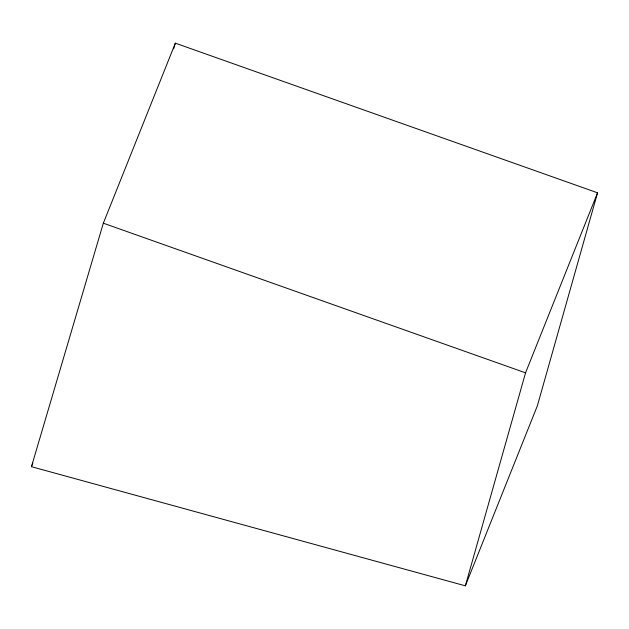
<?xml version="1.0" encoding="UTF-8"?>
<svg xmlns="http://www.w3.org/2000/svg" width="629" height="629" viewBox="0 0 629 629"><rect width="100%" height="100%" fill="white"/><g stroke="black" fill="none" stroke-linecap="round" stroke-linejoin="round"><path stroke-width="0.94" d="M465.358 585.835L525.545 372.84L597.55 192.812L175.342 43.165L103.337 223.193L31.45 466.687L465.358 585.835L537.363 405.807L597.55 192.812M173.675 48.81L175.342 43.165M31.45 466.687L32.905 463.054M103.337 223.193L525.545 372.84"/></g></svg>
